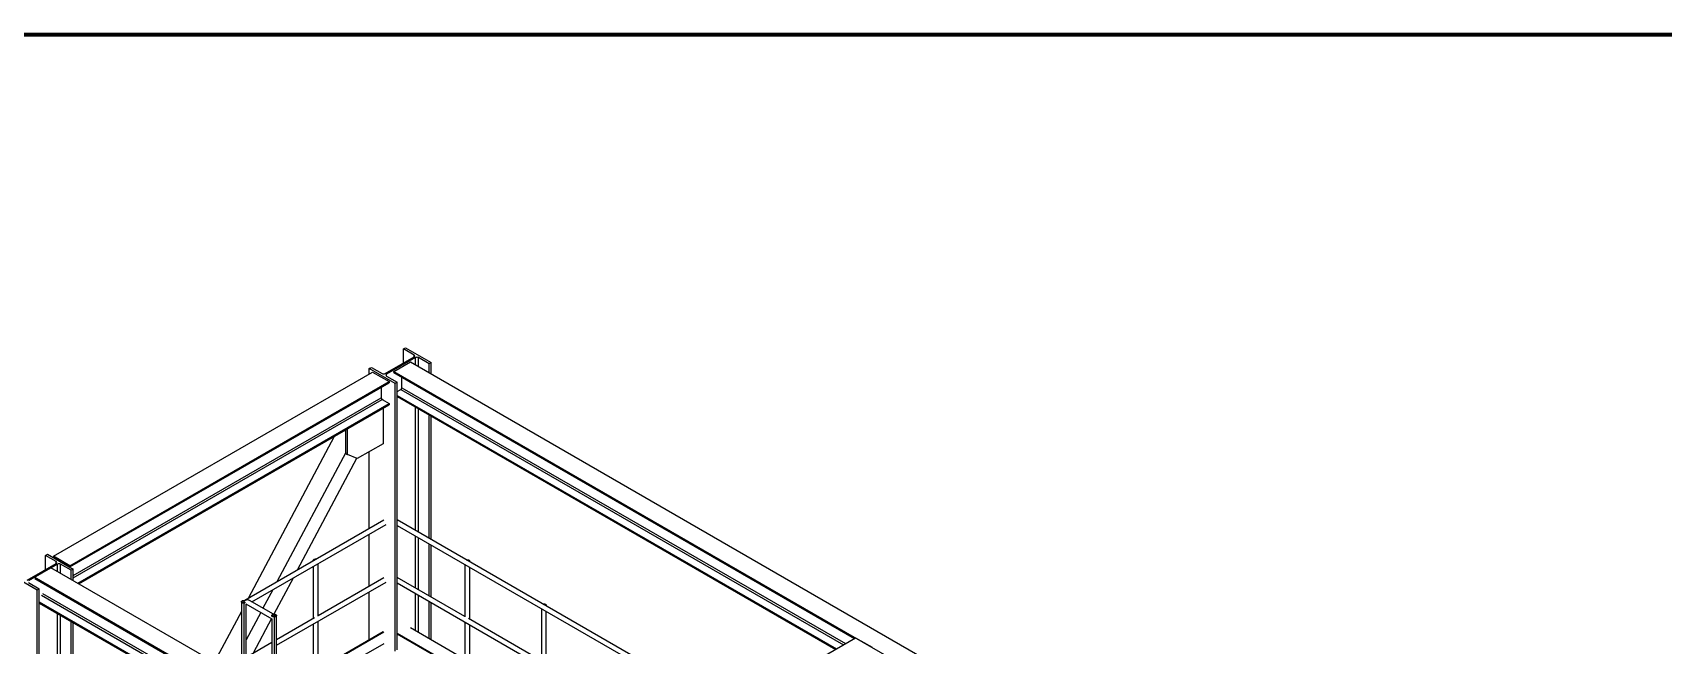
# Model space of a CAD drawing. Header units: inches. Extents: x 5 to 1254, y 17 to 852.
# Drawn here: x 278 to 732.6, y 680.8 to 851.8 of the extents above; entities that cross this region are included whole.
import ezdxf
from ezdxf.enums import TextEntityAlignment as Align

# ---------------------------------------------------------------- set-up
doc = ezdxf.new("R2010")
doc.units = ezdxf.units.IN
doc.header["$LTSCALE"] = 13.5
doc.header["$MEASUREMENT"] = 0
doc.layers.add('BORDER', color=7, linetype='Continuous')
doc.styles.add('BORDER2', font='ROMANS', dxfattribs={"width": 0.8, "height": 0.12})
doc.styles.add('ROMAND', font='romand.shx', dxfattribs={"height": 6.75})
doc.styles.add('ROMANS', font='romans.shx', dxfattribs={"height": 4.5})
doc.styles.add('USSLOGOBOLD', font='sanssb__.ttf')

# ---------------------------------------------------------------- blocks, each defined once
blk = doc.blocks.new('USS-GW_border')
at = {"layer": 'BORDER', "const_width": 0.0309}
blk.add_lwpolyline([(1.1, 0.875), (34.636, 0.875), (34.636, 23.645), (1.1, 23.645), (1.1, 0.875)], dxfattribs=at)
at = {"layer": 'BORDER', "color": 4, "style": 'ROMAND', "flags": 8}
blk.add_attdef('UPPER_DWG_NO', text='', height=0.25, rotation=180, dxfattribs=at).set_placement((2.604, 23.395), align=Align.MIDDLE_CENTER)
at = {"layer": 'BORDER', "color": 4, "style": 'ROMANS', "width": 0.85, "flags": 8}
for tag, p in [('LINE_1', (29.668, 3.874)), ('LINE_2', (29.668, 3.568)), ('LINE_3', (29.668, 3.26)), ('LINE_4', (29.668, 2.953))]:
    blk.add_attdef(tag, p, '', height=0.188, dxfattribs=at)
at = {"layer": 'BORDER', "color": 6, "style": 'BORDER2', "flags": 12}
blk.add_attdef('PROJECT', text='', height=0.155, dxfattribs=at).set_placement((22.531, 2.741), align=Align.MIDDLE_LEFT)
at = {"layer": 'BORDER', "color": 3, "style": 'ROMANS', "width": 0.85}
for tag, p in [('7-LINE-TOP', (24.949, 2.761)), ('7-LINE', (24.949, 2.703)), ('7-LINE-BOT', (24.949, 2.642)), ('6-LINE-TOP', (24.949, 2.511)), ('6-LINE', (24.949, 2.453)), ('6-LINE-BOT', (24.949, 2.392)), ('5-LINE-TOP', (24.949, 2.261)), ('5-LINE', (24.949, 2.203)), ('5-LINE-BOT', (24.949, 2.142)), ('4-LINE-TOP', (24.949, 2.011)), ('4-LINE', (24.949, 1.953)), ('4-LINE-BOT', (24.949, 1.892)), ('3-LINE-TOP', (24.949, 1.761)), ('3-LINE', (24.949, 1.703)), ('3-LINE-BOT', (24.949, 1.642)), ('2-LINE-TOP', (24.949, 1.511)), ('2-LINE', (24.949, 1.453)), ('2-LINE-BOT', (24.949, 1.392)), ('1-LINE-TOP', (24.949, 1.261)), ('1-LINE', (24.949, 1.203)), ('1-LINE-BOT', (24.949, 1.142))]:
    blk.add_attdef(tag, p, '', height=0.0938, dxfattribs=at)
at = {"layer": 'BORDER', "color": 3, "style": 'ROMANS', "width": 0.674348}
for tag, p, p2 in [('7-DATE', (28.241, 2.703), (28.597, 2.703)), ('6-DATE', (28.241, 2.453), (28.597, 2.453)), ('5-DATE', (28.241, 2.203), (28.597, 2.203)), ('4-DATE', (28.241, 1.953), (28.597, 1.953)), ('3-DATE', (28.241, 1.703), (28.597, 1.703)), ('2-DATE', (28.241, 1.453), (28.597, 1.453)), ('1-DATE', (28.241, 1.203), (28.597, 1.203))]:
    blk.add_attdef(tag, text='', height=0.0938, dxfattribs=at).set_placement(p, p2, align=Align.FIT)
at = {"layer": 'BORDER', "color": 3, "style": 'ROMANS', "width": 0.85}
for tag, p in [('7-BY', (28.824, 2.75)), ('7-CHK', (29.261, 2.75)), ('6-BY', (28.824, 2.5)), ('6-CHK', (29.261, 2.5)), ('5-BY', (28.824, 2.25)), ('5-CHK', (29.261, 2.25)), ('4-BY', (28.824, 2)), ('4-CHK', (29.261, 2)), ('3-BY', (28.824, 1.75)), ('3-CHK', (29.261, 1.75)), ('2-BY', (28.824, 1.5)), ('2-CHK', (29.261, 1.5)), ('1-BY', (28.824, 1.25)), ('1-CHK', (29.261, 1.25))]:
    blk.add_attdef(tag, text='', height=0.0938, dxfattribs=at).set_placement(p, align=Align.MIDDLE_CENTER)
at = {"layer": 'BORDER', "color": 5, "style": 'USSLOGOBOLD', "width": 0.85}
blk.add_attdef('USS_FACILITY', (31.141, 2.482), '', height=0.259, dxfattribs=at)
at = {"layer": 'BORDER', "color": 6, "style": 'ROMANS', "width": 0.85, "flags": 8}
for tag, p in [('DRAWN', (29.949, 1.452)), ('CHECK', (31.699, 1.452)), ('SCALE', (33.828, 1.452)), ('PROJ', (31.073, 1.172)), ('JOB', (30.901, 0.922))]:
    blk.add_attdef(tag, text='', height=0.156, dxfattribs=at).set_placement(p, align=Align.CENTER)
at = {"layer": 'BORDER', "color": 6, "style": 'ROMANS', "flags": 8}
for tag, width, p, p2 in [('DDATE', 1.134638, (30.427, 1.452), (31.212, 1.452)), ('CDATE', 1.112721, (32.177, 1.452), (32.947, 1.452)), ('SCALEFIT', 1.513739, (33.059, 1.453), (34.591, 1.453))]:
    blk.add_attdef(tag, text='', height=0.156, dxfattribs=dict(at, width=width)).set_placement(p, p2, align=Align.FIT)
at = {"layer": 'BORDER', "color": 4, "style": 'ROMAND', "flags": 8}
blk.add_attdef('LOWER_DWG_NO', text='', height=0.25, dxfattribs=at).set_placement((33.141, 1.125), align=Align.MIDDLE_CENTER)
at = {"layer": 'BORDER', "color": 6, "style": 'ROMANS', "width": 0.85, "flags": 8}
blk.add_attdef('DIV', text='', height=0.188, dxfattribs=at).set_placement((34.574, 0.687), align=Align.MIDDLE_CENTER)

msp = doc.modelspace()

# ---------------------------------------------------------------- linework, layer by layer
at = {"color": 7, "linetype": 'Continuous', "lineweight": 25}
for p, q in [((381.33, 763.53), (381.93, 763.88)), ((381.93, 763.88), (389.1, 759.74)), ((376.24, 756.67), (384.31, 761.32)), ((384.67, 761.11), (376.61, 756.46)), ((378.69, 757.25), (383.29, 759.91)), ((384.31, 761.81), (381.33, 763.53)), ((381.33, 759.6), (381.33, 763.53)), ((383.29, 759.91), (645.26, 608.67)), ((384.31, 761.32), (384.31, 761.81)), ((384.67, 759.11), (384.67, 761.11)), ((388.49, 759.39), (385.51, 761.11)), ((385.51, 758.62), (385.51, 761.11)), ((389.1, 759.74), (388.49, 759.39)), ((388.49, 756.9), (388.49, 759.39)), ((389.1, 756.55), (389.1, 759.74)), ((283.78, 705.73), (372.75, 757.09)), ((371.81, 758.04), (372.42, 758.38)), ((378.98, 753.9), (371.81, 758.04)), ((371.81, 756.55), (371.81, 758.04)), ((372.42, 758.38), (375.4, 756.67)), ((372.75, 757.09), (377.34, 754.44)), ((376.61, 755.97), (376.61, 756.46)), ((376.61, 755.97), (379.58, 754.25)), ((378.69, 756.93), (378.69, 757.25)), ((378.69, 757.25), (640.67, 606.02)), ((378.69, 756.93), (507.1, 682.8)), ((380.9, 752.71), (380.9, 755.65)), ((288.38, 703.08), (377.34, 754.44)), ((288.38, 702.75), (377.34, 754.11)), ((375.13, 752.84), (375.13, 749.89)), ((377.34, 754.44), (377.34, 754.11)), ((379.58, 754.25), (378.98, 753.9)), ((378.98, 679.27), (378.98, 753.9)), ((379.58, 679.62), (379.58, 754.25)), ((379.58, 751.62), (380.62, 752.22)), ((379.58, 750.59), (502.06, 679.89)), ((379.58, 750.27), (501.78, 679.73)), ((380.62, 752.22), (503.99, 681)), ((380.9, 752.71), (504.55, 681.33)), ((289.31, 700.35), (375.13, 749.89)), ((289.31, 699.69), (375.41, 749.4)), ((290.58, 698.21), (377.34, 748.29)), ((290.87, 698.04), (377.34, 747.96)), ((375.23, 749.59), (375.66, 749.34)), ((375.41, 749.4), (377.34, 748.29)), ((375.59, 749.3), (375.66, 749.34)), ((375.66, 749.34), (375.66, 749.26)), ((375.66, 746.99), (375.66, 737.09)), ((377.34, 748.29), (377.34, 747.96)), ((384.67, 712.91), (384.67, 747.33)), ((385.51, 712.42), (385.51, 746.84)), ((365.76, 734.08), (365.76, 741.28)), ((388.49, 710.7), (388.49, 745.12)), ((389.1, 710.35), (389.1, 744.77)), ((362.06, 739.14), (338.08, 693.92)), ((365.23, 734.39), (365.23, 740.97)), ((375.66, 737.09), (368.46, 732.93)), ((365.23, 734.68), (346.06, 698.53)), ((368.27, 733.01), (351.72, 701.8)), ((365.23, 734.39), (365.76, 734.08)), ((368.46, 732.93), (365.76, 734.08)), ((371.81, 713.4), (371.81, 734.87)), ((375.84, 715.73), (337.11, 693.36)), ((339.08, 692.98), (376.5, 714.59)), ((471.96, 662.51), (379.58, 715.84)), ((379.58, 714.32), (470.65, 661.75)), ((371.81, 697.33), (371.81, 711.88)), ((384.67, 696.83), (384.67, 711.39)), ((385.51, 696.34), (385.51, 710.9)), ((388.49, 694.63), (388.49, 709.18)), ((281.54, 705.92), (282.14, 706.27)), ((284.52, 704.2), (281.54, 705.92)), ((281.54, 701.99), (281.54, 705.92)), ((282.14, 706.27), (289.31, 702.13)), ((288.38, 703.08), (283.78, 705.73)), ((283.78, 705.73), (283.78, 705.41)), ((283.78, 705.41), (285.71, 704.29)), ((389.1, 694.28), (389.1, 708.83)), ((279.19, 696.29), (272.03, 700.43)), ((276.46, 699.06), (284.52, 703.71)), ((284.88, 703.5), (276.82, 698.85)), ((278.37, 699.96), (282.96, 702.61)), ((282.96, 702.61), (546.01, 550.76)), ((284.52, 703.71), (284.52, 704.2)), ((284.88, 701.5), (284.88, 703.5)), ((288.7, 701.79), (285.73, 703.5)), ((285.73, 701.01), (285.73, 703.5)), ((286.38, 703.83), (286.45, 703.87)), ((286.45, 703.87), (288.38, 702.75)), ((288.38, 702.75), (288.38, 703.08)), ((289.31, 702.13), (288.7, 701.79)), ((288.7, 699.29), (288.7, 701.79)), ((289.31, 698.94), (289.31, 702.13)), ((356.2, 704.57), (356.2, 704.39)), ((356.2, 702.87), (356.2, 688.31)), ((357.52, 688.98), (357.52, 703.63)), ((398.48, 703.42), (398.48, 688.77)), ((399.8, 704.17), (399.8, 704.36)), ((399.8, 688.1), (399.8, 702.66)), ((276.82, 698.36), (279.79, 696.64)), ((278.37, 699.96), (541.41, 548.1)), ((278.55, 699.53), (540.95, 548.04)), ((279.79, 696.64), (279.19, 696.29)), ((279.19, 608.11), (279.19, 696.29)), ((279.79, 608.46), (279.79, 696.64)), ((344.9, 696.35), (342.17, 691.2)), ((350.56, 699.61), (345.22, 689.53)), ((345.93, 680.86), (376.5, 698.51)), ((375.84, 699.65), (357.52, 689.07)), ((371.81, 682.38), (371.81, 695.81)), ((398.48, 688.86), (379.58, 699.77)), ((379.58, 698.25), (456.72, 653.72)), ((279.79, 692.99), (402.27, 622.28)), ((279.79, 692.66), (401.99, 622.12)), ((280.48, 694.82), (404.2, 623.39)), ((280.76, 695.31), (404.76, 623.72)), ((336.18, 693.01), (336.18, 671.89)), ((337.42, 692.43), (344.61, 688.27)), ((337.49, 677.42), (337.49, 692.38)), ((345.08, 689.52), (338.42, 693.36)), ((384.67, 684.92), (384.67, 695.32)), ((385.51, 684.43), (385.51, 694.83)), ((388.49, 682.72), (388.49, 693.11)), ((389.1, 682.37), (389.1, 692.76)), ((419.8, 691.11), (419.8, 676.46)), ((421.12, 691.86), (421.12, 692.05)), ((284.88, 611.4), (284.88, 689.72)), ((285.73, 611.89), (285.73, 689.23)), ((288.7, 613.61), (288.7, 687.52)), ((289.31, 613.95), (289.31, 687.17)), ((336.18, 690.34), (328.68, 676.21)), ((341.56, 690.04), (337.49, 682.37)), ((344.56, 688.3), (339.44, 678.63)), ((344.61, 689.15), (344.61, 688.96)), ((344.61, 688.27), (344.61, 674.18)), ((345.63, 689.2), (345.53, 689.26)), ((345.93, 674.94), (345.93, 689.15)), ((356.55, 688.51), (345.93, 682.38)), ((356.2, 686.79), (356.2, 673.37)), ((357.52, 670.27), (357.52, 687.55)), ((398.48, 687.34), (398.48, 673.37)), ((419.8, 676.55), (399.45, 688.3)), ((399.8, 672.62), (399.8, 686.58)), ((421.12, 675.79), (421.12, 690.35)), ((375.71, 684.63), (364.63, 678.23)), ((375.89, 684.52), (364.81, 678.13)), ((379.58, 684.28), (444.63, 646.73)), ((379.58, 684.08), (444.45, 646.63)), ((398.48, 676.95), (383.32, 685.7)), ((412.54, 628.21), (507.38, 682.96)), ((507.38, 682.96), (511.98, 680.31)), ((344.61, 681.62), (337.49, 677.51)), ((375.89, 681.26), (367.64, 676.5))]:
    msp.add_line(p, q, dxfattribs=at)
at = {"color": 7, "linetype": 'Continuous'}
for p, q in [((336.84, 693.01), (336.84, 658.71)), ((345.27, 689.15), (345.27, 654.86))]:
    msp.add_line(p, q, dxfattribs=at)
at = {"color": 7, "linetype": 'Continuous', "lineweight": 25, "flags": 128}
for points in [[(356.26, 704.42), (356.23, 704.45), (356.21, 704.51), (356.2, 704.56), (356.21, 704.62), (356.23, 704.67), (356.26, 704.72), (356.31, 704.77), (356.36, 704.82), (356.43, 704.86), (356.51, 704.89), (356.59, 704.92), (356.68, 704.93), (356.78, 704.95), (356.87, 704.95), (356.97, 704.94), (357.06, 704.93), (357.12, 704.92)], [(356.36, 704.48), (356.35, 704.51), (356.34, 704.56), (356.34, 704.61), (356.36, 704.66), (356.39, 704.7), (356.43, 704.75), (356.49, 704.78), (356.56, 704.82), (356.63, 704.84), (356.71, 704.86), (356.8, 704.87), (356.88, 704.87), (356.97, 704.87), (357.02, 704.86)], [(398.88, 704.7), (398.96, 704.72), (399.05, 704.73), (399.15, 704.74), (399.25, 704.73), (399.34, 704.72), (399.43, 704.7), (399.51, 704.67), (399.59, 704.63), (399.65, 704.59), (399.71, 704.55), (399.75, 704.5), (399.78, 704.45), (399.79, 704.39), (399.79, 704.34), (399.78, 704.28), (399.76, 704.23), (399.74, 704.21)], [(398.98, 704.65), (398.99, 704.65), (399.07, 704.66), (399.16, 704.66), (399.25, 704.65), (399.33, 704.64), (399.41, 704.62), (399.48, 704.59), (399.54, 704.55), (399.59, 704.51), (399.63, 704.47), (399.65, 704.42), (399.66, 704.37), (399.66, 704.32), (399.64, 704.27), (399.64, 704.27)], [(337.3, 692.74), (337.23, 692.7), (337.15, 692.67), (337.06, 692.65), (336.97, 692.64), (336.87, 692.63), (336.78, 692.63), (336.68, 692.64), (336.59, 692.66), (336.5, 692.68), (336.42, 692.71), (336.35, 692.75), (336.29, 692.79), (336.25, 692.84), (336.21, 692.89), (336.19, 692.95), (336.18, 693), (336.18, 693.06), (336.2, 693.11), (336.23, 693.16), (336.28, 693.21), (336.34, 693.26), (336.41, 693.3), (336.48, 693.33), (336.57, 693.36), (336.66, 693.37), (336.75, 693.39), (336.85, 693.39), (336.94, 693.38), (337.04, 693.37), (337.1, 693.36)], [(337.21, 692.79), (337.14, 692.76), (337.07, 692.74), (336.98, 692.72), (336.9, 692.71), (336.81, 692.71), (336.73, 692.71), (336.64, 692.73), (336.57, 692.75), (336.5, 692.78), (336.43, 692.81), (336.38, 692.85), (336.35, 692.9), (336.32, 692.95), (336.31, 693), (336.31, 693.05), (336.33, 693.1), (336.36, 693.14), (336.41, 693.19), (336.46, 693.22), (336.53, 693.26), (336.6, 693.28), (336.69, 693.3), (336.77, 693.31), (336.86, 693.31), (336.94, 693.31), (337.01, 693.3)], [(420.2, 692.39), (420.28, 692.41), (420.38, 692.42), (420.47, 692.43), (420.57, 692.42), (420.66, 692.41), (420.75, 692.39), (420.83, 692.36), (420.91, 692.32), (420.97, 692.28), (421.03, 692.24), (421.07, 692.19), (421.1, 692.14), (421.12, 692.08), (421.12, 692.03), (421.11, 691.97), (421.08, 691.92), (421.06, 691.9)], [(420.3, 692.34), (420.31, 692.34), (420.4, 692.35), (420.48, 692.35), (420.57, 692.34), (420.65, 692.33), (420.73, 692.31), (420.8, 692.28), (420.86, 692.24), (420.91, 692.2), (420.95, 692.16), (420.97, 692.11), (420.99, 692.06), (420.98, 692.01), (420.96, 691.96), (420.96, 691.96)], [(345.74, 688.89), (345.66, 688.85), (345.58, 688.82), (345.5, 688.8), (345.4, 688.78), (345.31, 688.77), (345.21, 688.78), (345.12, 688.78), (345.03, 688.8), (344.94, 688.83), (344.86, 688.86), (344.79, 688.9), (344.73, 688.94), (344.68, 688.99), (344.65, 689.04), (344.62, 689.09), (344.61, 689.15), (344.62, 689.2), (344.64, 689.26), (344.67, 689.31), (344.72, 689.36), (344.77, 689.4), (344.81, 689.42)], [(345.64, 688.94), (345.58, 688.91), (345.5, 688.88), (345.42, 688.86), (345.34, 688.85), (345.25, 688.85), (345.16, 688.86), (345.08, 688.87), (345, 688.89), (344.93, 688.92), (344.87, 688.96), (344.82, 689), (344.78, 689.04), (344.76, 689.09), (344.75, 689.14), (344.75, 689.19), (344.77, 689.24), (344.8, 689.29), (344.84, 689.33), (344.9, 689.37)], [(344.87, 689.45), (344.92, 689.47), (345, 689.5), (345.09, 689.52), (345.19, 689.53), (345.28, 689.53), (345.38, 689.53), (345.47, 689.52), (345.56, 689.49), (345.64, 689.47), (345.72, 689.43), (345.78, 689.39), (345.84, 689.35), (345.88, 689.3), (345.91, 689.24), (345.93, 689.19), (345.93, 689.13), (345.92, 689.08), (345.89, 689.02), (345.85, 688.97), (345.8, 688.93), (345.74, 688.89)], [(344.96, 689.4), (344.97, 689.4), (345.04, 689.43), (345.12, 689.44), (345.21, 689.45), (345.29, 689.46), (345.38, 689.45), (345.46, 689.44), (345.54, 689.41), (345.61, 689.38), (345.67, 689.35), (345.72, 689.31), (345.76, 689.26), (345.78, 689.22), (345.8, 689.17), (345.79, 689.12), (345.77, 689.07), (345.74, 689.02), (345.7, 688.98), (345.64, 688.94)], [(345.01, 688.89), (345.06, 688.95), (345.12, 689.02), (345.18, 689.09), (345.25, 689.14), (345.32, 689.18), (345.38, 689.21), (345.45, 689.23), (345.51, 689.23), (345.57, 689.23), (345.62, 689.21), (345.64, 689.19)], [(345.09, 688.87), (345.1, 688.88), (345.15, 688.94), (345.21, 689), (345.27, 689.04), (345.33, 689.08), (345.39, 689.1), (345.45, 689.11), (345.5, 689.11), (345.55, 689.09), (345.59, 689.07), (345.63, 689.03), (345.64, 688.99)]]:
    msp.add_lwpolyline(points, dxfattribs=at)
at = {"color": 7, "linetype": 'Continuous', "lineweight": 25}
for centre, radius, start, end in [((384.21, 761.56), 0.264, 291.6744, 68.3256), ((385.09, 760.3), 0.915, 62.391, 117.609), ((375.82, 757.48), 0.915, 242.391, 297.609), ((376.7, 756.21), 0.264, 111.6744, 248.3256), ((380.29, 752.74), 0.615, 302.6055, 357.3945), ((375.74, 749.92), 0.615, 182.6055, 237.3945), ((284.42, 703.96), 0.264, 291.6744, 68.3256), ((285.3, 702.69), 0.915, 62.391, 117.609), ((285.41, 703.81), 0.57, 31.098, 58.1312), ((286.33, 703.7), 0.207, 54.8515, 109.0934)]:
    msp.add_arc(centre, radius, start, end, dxfattribs=at)
for start_param, end_param in [(0.785479, 3.666259), (0.785479, 3.141593), (3.141593, 3.666259)]:
    msp.add_ellipse((337.76, 692.98), major_axis=(0.93, 0), ratio=0.577382, start_param=start_param, end_param=end_param, dxfattribs=at)

# ---------------------------------------------------------------- block references
at = {"xscale": 36, "yscale": 36, "zscale": 36}
msp.add_blockref('USS-GW_border', (0, 0), dxfattribs=at)

doc.saveas('drawing.dxf')
